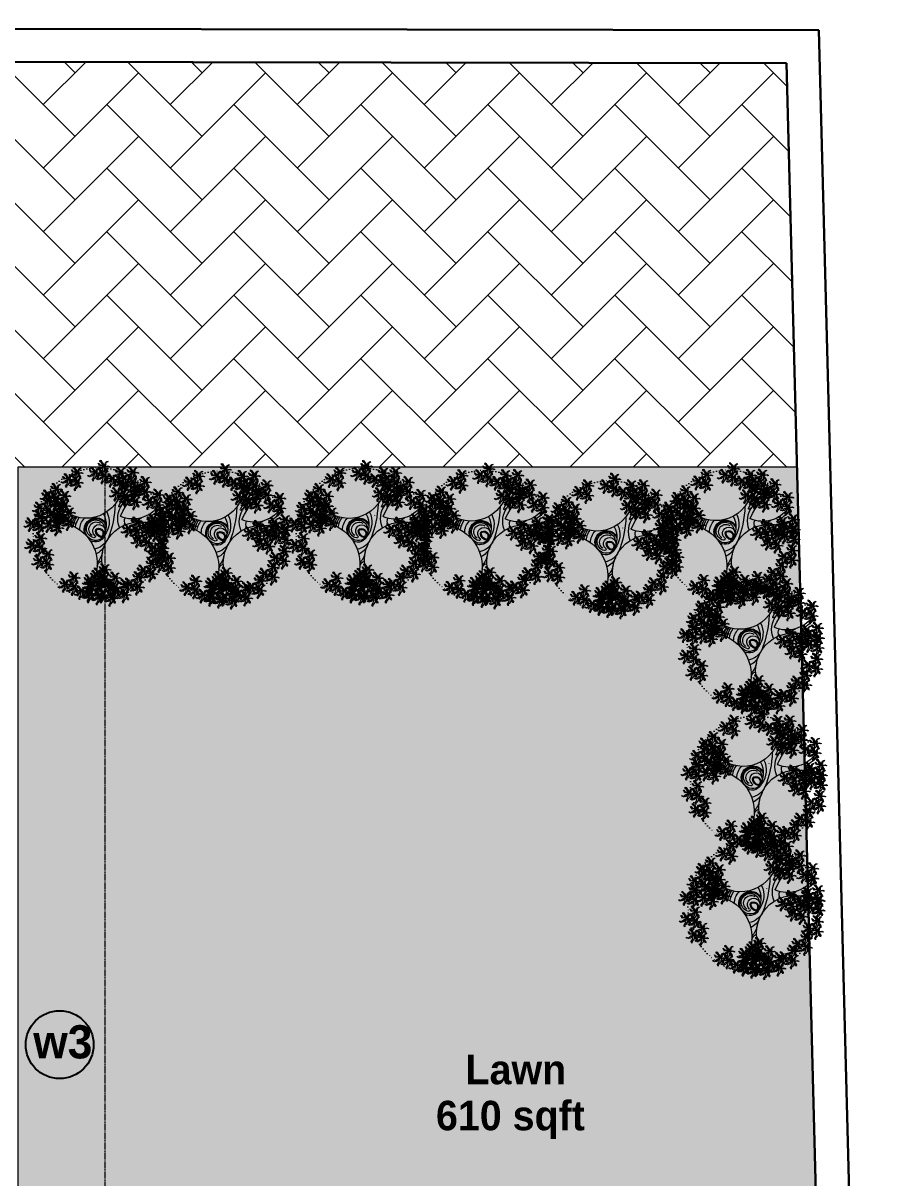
# Model space of a CAD drawing. Header units: feet. Extents: x 3576 to 8206, y -9151 to -6616.
# Drawn here: x 5859 to 6096.8, y -8325.3 to -8011.7 of the extents above; entities that cross this region are included whole.
import ezdxf

# ---------------------------------------------------------------- set-up
doc = ezdxf.new("R2010")
doc.units = ezdxf.units.FT
doc.linetypes.add('ACAD_ISO07W100', pattern=[3, 0, -3])
doc.linetypes.add('DASHED2', pattern=[0.375, 0.25, -0.125])
doc.layers.get('0').update_dxf_attribs({"linetype": 'CONTINUOUS', "lineweight": 40})
for name, color, linetype, lineweight in [('COLUMN', 254, 'CONTINUOUS', 30), ('Landscape', 114, 'CONTINUOUS', 5), ('pathway', 7, 'CONTINUOUS', 18), ('STAIR', 184, 'CONTINUOUS', 9), ('text', 47, 'CONTINUOUS', 25), ('Wall1', 7, 'CONTINUOUS', 40)]:
    doc.layers.add(name, color=color, linetype=linetype, lineweight=lineweight)
doc.styles.add('ROMANS', font='sanss___.ttf')

# ---------------------------------------------------------------- blocks, each defined once
blk = doc.blocks.new('TREE11')
at = {"color": 58, "linetype": 'ACAD_ISO07W100'}
blk.add_circle((-519.1, -106.2), 73.9, dxfattribs=at)
at = {"color": 56}
for centre, radius, start, end in [((-504.8, -48.2), 41, 163.6515, 348.6808), ((-511.2, -37), 50.3, 189.3538, 231.1951), ((-620.7, -120.5), 84.3, 24.1035, 53.2983), ((-537.7, -31.2), 81.5, 314.2902, 339.5721), ((-463.9, -69.5), 5.45, 82.8633, 135.4731), ((-557.4, -54.5), 35.5, 215.8345, 292.5006), ((-557.4, -158.1), 69.3, 103.7789, 120.4875), ((-516, -102.1), 23.4, 7.0113, 35.7684), ((-516, -102.1), 25.9, 9.0483, 33.4487), ((-490.5, 54.4), 145.5, 274.022, 286.8209), ((-524.6, -144), 7.36, 5.7474, 72.6741), ((-527, -159.9), 5.14, 350.6397, 88.6577), ((-415.6, -165.1), 106.4, 170.97, 188.0512), ((-519.9, -148.5), 0.75, 8.8483, 170.97), ((-469.9, -140.7), 49.9, 188.8483, 228.6477), ((-553.4, -146.9), 30.5, 288.7365, 327.4452), ((-530.7, -165.5), 8.83, 352.0274, 72.8911), ((-527, -163.8), 0.75, 356.3878, 150.4198), ((-463.3, -161.5), 63, 182.1324, 197.0268)]:
    blk.add_arc(centre, radius, start, end, dxfattribs=at)
at = {"color": 78}
for centre, radius, start, end in [((-620.7, -120.5), 86.8, 47.2446, 52.9944), ((-511.2, -37), 52.8, 190.6769, 200.95), ((-430.7, -20.7), 123.6, 189.1485, 206.1613), ((-561.3, -56.2), 0.75, 227.2446, 20.95), ((-566.3, -89.5), 25.9, 336.9416, 38.1547), ((-542.3, -75.7), 0.75, 231.1951, 33.3906), ((-484.6, -81.4), 8.6, 330.0655, 23.1295), ((-476.9, -84.3), 7.13, 45.9388, 82.3641), ((-472.4, -85.6), 9.68, 74.8472, 105.4798), ((-465.4, -72.1), 6.16, 78.4489, 118.2848), ((-519.4, -2.3), 102.9, 228.2749, 238.0732), ((-574.3, -90.2), 0.75, 294.9015, 50.3418), ((-571.7, -75.3), 18.6, 270.3058, 308.5219), ((-563.5, -87), 6.37, 271.1588, 332.3229), ((-559.6, -90.5), 3.14, 270.3372, 10.6308), ((-555.3, -92.2), 7.39, 326.2332, 26.6904), ((-544.2, -86.6), 0.75, 299.0722, 51.2503), ((-532.3, -85.3), 1.5, 192.0895, 198.9797), ((-504.6, -97.6), 15.7, 1.2766, 40.9426), ((-480.3, -90), 0.75, 134.2902, 274.022), ((-477.8, -90.6), 3.44, 288.8848, 5.4338), ((-873.1, -115.7), 401.2, 3.1934, 3.6722), ((-458.4, -90.7), 0.75, 104.749, 249.9134), ((-547, 1281.2), 1374, 273.6865, 274.1657), ((-463.1, -92.5), 8.45, 18.8209, 39.6049), ((-461.8, -95.9), 10.7, 35.5737, 56.4082), ((-519.1, -106.2), 5.71, 65.9354, 228.2326), ((-519.1, -106.2), 4.71, 65.9354, 231.3605), ((-516.2, -101.7), 8.32, 304.2496, 120.6471), ((-517.8, -103.2), 1.5, 356.4939, 65.9354), ((-503, -297.9), 211.2, 74.3886, 77.8849), ((-463.1, -92.5), 8.45, 338.406, 1.0961), ((-461.8, -95.9), 10.7, 353.2333, 14.8973)]:
    blk.add_arc(centre, radius, start, end, dxfattribs=at)
at = {"color": 58}
for centre, radius, start, end in [((-421.9, -69.4), 115.7, 181.7506, 201.9548), ((-505.4, -93.3), 25.3, 153.369, 217.6505), ((-501, -96.7), 26.4, 151.934, 213.4232), ((-516, -102.1), 12.4, 323.065, 156.8903), ((-516, -102.1), 13.4, 342.0557, 147.96), ((-515.4, -101.2), 10.2, 281.129, 174.0494), ((-516, -102.1), 18.4, 359.3559, 44.8285), ((-564.7, -135.7), 42.3, 293.9879, 131.9406), ((-519.3, -103.4), 7, 310.7073, 191.1031), ((-523.4, -102.9), 7.08, 280.709, 356.4939), ((-523.4, -102.9), 8.08, 280.709, 356.4939), ((-523.4, -102.9), 8.08, 282.7512, 356.4939), ((-469.9, -140.7), 47.4, 59.1032, 230.7684), ((-517.8, -103.2), 2.5, 356.4939, 65.9354), ((-510.5, -103.4), 20.8, 206.4755, 259.877), ((-515, -104.6), 11.3, 201.537, 298.5269), ((-515.4, -102.6), 11.6, 228.0671, 323.065), ((-521.9, -109.3), 1.5, 228.2326, 282.7512), ((-513.7, -109.7), 1.5, 136.0407, 281.129), ((-507.7, -111.7), 19.6, 201.2487, 245.3362), ((-500.7, -123.3), 22.8, 189.7999, 223.5077)]:
    blk.add_arc(centre, radius, start, end, dxfattribs=at)
blk = doc.blocks.new('CREEPERS1')
at = {"layer": 'Landscape', "color": 62}
for p, q in [((0.095, 0.477), (0.064, 0.417)), ((0.101, 0.42), (0.095, 0.477)), ((-0.443, 0.146), (-0.47, 0.118)), ((-0.47, 0.118), (-0.431, 0.12)), ((-0.398, 0.171), (-0.443, 0.146)), ((-0.431, 0.12), (-0.406, 0.136)), ((-0.406, 0.136), (-0.374, 0.134)), ((-0.365, 0.161), (-0.398, 0.171)), ((-0.34, 0.006), (-0.396, -0.105)), ((-0.374, 0.134), (-0.359, 0.123)), ((-0.3, 0.149), (-0.365, 0.161)), ((-0.359, 0.123), (-0.287, 0.063)), ((-0.222, -0.007), (-0.34, 0.006)), ((-0.228, 0.071), (-0.3, 0.149)), ((-0.287, 0.063), (-0.267, 0.058)), ((-0.248, 0.348), (-0.279, 0.288)), ((-0.279, 0.288), (-0.246, 0.24)), ((-0.267, 0.058), (-0.234, 0.038)), ((-0.243, 0.291), (-0.248, 0.348)), ((-0.246, 0.24), (-0.207, 0.153)), ((-0.209, 0.252), (-0.243, 0.291)), ((-0.234, 0.038), (-0.184, 0.043)), ((-0.184, 0.043), (-0.228, 0.071)), ((-0.222, -0.007), (-0.186, 0.023)), ((-0.189, 0.003), (-0.222, -0.007)), ((-0.147, 0.177), (-0.209, 0.252)), ((-0.207, 0.153), (-0.184, 0.043)), ((-0.186, 0.023), (-0.201, -0.038)), ((-0.194, -0.008), (-0.16, 0.02)), ((-0.184, 0.043), (-0.189, 0.003)), ((-0.16, 0.02), (-0.094, 0.023)), ((-0.16, 0.02), (-0.145, -0.045)), ((-0.123, -0.003), (-0.16, 0.02)), ((-0.148, 0.06), (-0.088, 0.103)), ((-0.127, 0.057), (-0.148, 0.06)), ((-0.143, 0.11), (-0.147, 0.177)), ((-0.119, 0.111), (-0.143, 0.11)), ((-0.143, 0.11), (-0.143, 0.11)), ((-0.088, 0.056), (-0.127, 0.057)), ((-0.1, 0.275), (-0.126, 0.247)), ((-0.126, 0.247), (-0.088, 0.25)), ((-0.1, 0.138), (-0.119, 0.111)), ((-0.055, 0.3), (-0.1, 0.275)), ((-0.064, 0.203), (-0.1, 0.138)), ((-0.094, 0.023), (0, 0)), ((-0.088, 0.25), (-0.063, 0.266)), ((-0.088, 0.103), (-0.037, 0.18)), ((-0.052, 0.03), (-0.088, 0.056)), ((-0.052, 0.23), (-0.064, 0.203)), ((-0.063, 0.266), (-0.031, 0.263)), ((-0.022, 0.29), (-0.055, 0.3)), ((0.003, 0.136), (-0.053, 0.024)), ((-0.053, 0.024), (-0.032, 0.03)), ((-0.037, 0.18), (-0.052, 0.23)), ((0.021, 0.035), (-0.052, 0.03)), ((-0.032, 0.03), (-0.007, 0.066)), ((-0.031, 0.263), (-0.015, 0.252)), ((0.043, 0.278), (-0.022, 0.29)), ((-0.015, 0.252), (0.056, 0.192)), ((-0.007, 0.066), (0.022, 0.106)), ((0, 0), (0.056, 0.027)), ((0.121, 0.123), (0.003, 0.136)), ((0.084, 0.008), (0.018, -0.042)), ((0.057, 0.047), (0.021, 0.035)), ((0.022, 0.106), (0.074, 0.089)), ((0.115, 0.2), (0.043, 0.278)), ((0.056, 0.192), (0.076, 0.188)), ((0.056, 0.027), (0.057, 0.047)), ((0.064, 0.417), (0.098, 0.37)), ((0.074, 0.089), (0.121, 0.123)), ((0.076, 0.188), (0.109, 0.168)), ((0.142, 0.091), (0.084, 0.008)), ((0.096, -0.021), (0.136, 0.012)), ((0.098, 0.37), (0.136, 0.282)), ((0.134, 0.381), (0.101, 0.42)), ((0.109, 0.168), (0.159, 0.172)), ((0.159, 0.172), (0.115, 0.2)), ((0.121, 0.123), (0.157, 0.152)), ((0.154, 0.132), (0.121, 0.123)), ((0.196, 0.307), (0.134, 0.381)), ((0.136, 0.282), (0.159, 0.172)), ((0.136, 0.012), (0.156, 0.064)), ((0.157, 0.152), (0.142, 0.091)), ((0.149, 0.122), (0.183, 0.149)), ((0.156, 0.064), (0.149, 0.122)), ((0.159, 0.172), (0.154, 0.132)), ((0.183, 0.149), (0.249, 0.152)), ((0.22, 0.126), (0.183, 0.149)), ((0.183, 0.149), (0.198, 0.085)), ((0.195, 0.189), (0.255, 0.232)), ((0.216, 0.186), (0.195, 0.189)), ((0.2, 0.239), (0.196, 0.307)), ((0.198, 0.085), (0.246, -0.013)), ((0.224, 0.24), (0.2, 0.239)), ((0.2, 0.239), (0.2, 0.239)), ((0.255, 0.185), (0.216, 0.186)), ((0.247, 0.084), (0.22, 0.126)), ((0.243, 0.267), (0.224, 0.24)), ((0.239, 0.049), (0.247, 0.084)), ((0.267, 0.003), (0.239, 0.049)), ((0.279, 0.332), (0.243, 0.267)), ((0.249, 0.152), (0.343, 0.129)), ((0.255, 0.232), (0.306, 0.309)), ((0.291, 0.16), (0.255, 0.185)), ((0.337, -0.04), (0.267, 0.003)), ((0.292, 0.36), (0.279, 0.332)), ((0.365, 0.164), (0.291, 0.16)), ((0.306, 0.309), (0.292, 0.36)), ((0.343, 0.129), (0.399, 0.157)), ((-0.375, -0.1), (-0.35, -0.064)), ((-0.35, -0.064), (-0.322, -0.024)), ((-0.322, -0.024), (-0.27, -0.04)), ((-0.27, -0.04), (-0.222, -0.007)), ((-0.201, -0.038), (-0.26, -0.121)), ((-0.207, -0.118), (-0.187, -0.065)), ((-0.187, -0.065), (-0.194, -0.008)), ((-0.145, -0.045), (-0.097, -0.142)), ((-0.096, -0.046), (-0.123, -0.003)), ((-0.104, -0.081), (-0.096, -0.046)), ((-0.076, -0.127), (-0.104, -0.081)), ((0.018, -0.042), (0.022, -0.098)), ((0.022, -0.098), (0.055, -0.079)), ((0.055, -0.079), (0.096, -0.021)), ((0.246, -0.013), (0.29, -0.041)), ((0.29, -0.041), (0.337, -0.04))]:
    blk.add_line(p, q, dxfattribs=at)
at = {"layer": 'Landscape', "color": 116}
for p, q in [((0.096, 0.081), (0.065, 0.021)), ((0.065, 0.021), (0.099, -0.026)), ((0.102, 0.024), (0.096, 0.081)), ((0.135, -0.015), (0.102, 0.024)), ((0.4, 0.176), (0.365, 0.164)), ((0.399, 0.157), (0.4, 0.176)), ((-0.396, -0.105), (-0.375, -0.1)), ((-0.26, -0.121), (-0.325, -0.171)), ((-0.325, -0.171), (-0.322, -0.228)), ((-0.322, -0.228), (-0.288, -0.208)), ((-0.288, -0.208), (-0.247, -0.15)), ((-0.247, -0.15), (-0.207, -0.118)), ((-0.098, -0.121), (-0.125, -0.149)), ((-0.125, -0.149), (-0.086, -0.146)), ((-0.054, -0.096), (-0.098, -0.121)), ((-0.097, -0.142), (-0.053, -0.17)), ((-0.086, -0.146), (-0.062, -0.13)), ((-0.006, -0.17), (-0.076, -0.127)), ((-0.062, -0.13), (-0.03, -0.133)), ((-0.021, -0.106), (-0.054, -0.096)), ((-0.053, -0.17), (-0.006, -0.17)), ((0.004, -0.26), (-0.051, -0.372)), ((-0.051, -0.372), (-0.031, -0.366)), ((-0.031, -0.366), (-0.005, -0.331)), ((-0.03, -0.133), (-0.014, -0.144)), ((0.044, -0.118), (-0.021, -0.106)), ((-0.014, -0.144), (0.057, -0.204)), ((-0.005, -0.331), (0.023, -0.291)), ((0.122, -0.274), (0.004, -0.26)), ((0.085, -0.388), (0.019, -0.438)), ((0.019, -0.438), (0.023, -0.495)), ((0.023, -0.291), (0.075, -0.307)), ((0.117, -0.196), (0.044, -0.118)), ((0.057, -0.204), (0.078, -0.209)), ((0.057, -0.475), (0.098, -0.417)), ((0.075, -0.307), (0.122, -0.274)), ((0.078, -0.209), (0.11, -0.228)), ((0.143, -0.305), (0.085, -0.388)), ((0.098, -0.417), (0.137, -0.385)), ((0.099, -0.026), (0.138, -0.114)), ((0.11, -0.228), (0.161, -0.224)), ((0.161, -0.224), (0.117, -0.196)), ((0.122, -0.274), (0.158, -0.244)), ((0.156, -0.264), (0.122, -0.274)), ((0.198, -0.089), (0.135, -0.015)), ((0.137, -0.385), (0.158, -0.332)), ((0.138, -0.114), (0.161, -0.224)), ((0.158, -0.244), (0.143, -0.305)), ((0.151, -0.275), (0.184, -0.247)), ((0.158, -0.332), (0.151, -0.275)), ((0.161, -0.224), (0.156, -0.264)), ((0.184, -0.247), (0.25, -0.244)), ((0.184, -0.247), (0.199, -0.311)), ((0.222, -0.27), (0.184, -0.247)), ((0.197, -0.207), (0.256, -0.164)), ((0.217, -0.21), (0.197, -0.207)), ((0.202, -0.157), (0.198, -0.089)), ((0.199, -0.311), (0.247, -0.409)), ((0.225, -0.156), (0.202, -0.157)), ((0.202, -0.157), (0.202, -0.157)), ((0.257, -0.211), (0.217, -0.21)), ((0.249, -0.313), (0.222, -0.27)), ((0.244, -0.129), (0.225, -0.156)), ((0.241, -0.347), (0.249, -0.313)), ((0.268, -0.394), (0.241, -0.347)), ((0.28, -0.064), (0.244, -0.129)), ((0.247, -0.409), (0.291, -0.437)), ((0.25, -0.244), (0.345, -0.267)), ((0.256, -0.164), (0.308, -0.087)), ((0.292, -0.237), (0.257, -0.211)), ((0.339, -0.437), (0.268, -0.394)), ((0.293, -0.036), (0.28, -0.064)), ((0.291, -0.437), (0.339, -0.437)), ((0.366, -0.232), (0.292, -0.237)), ((0.308, -0.087), (0.293, -0.036)), ((0.345, -0.267), (0.401, -0.24)), ((0.401, -0.22), (0.366, -0.232)), ((0.401, -0.24), (0.401, -0.22)), ((0.023, -0.495), (0.057, -0.475))]:
    blk.add_line(p, q, dxfattribs=at)
blk = doc.blocks.new('TREE12')
at = {"color": 0, "xscale": 0.0046874999999886, "yscale": 0.0046874999999886, "zscale": 0.0046874999999886}
blk.add_blockref('TREE11', (2.3976, 0.5091), dxfattribs=at)
at = {"layer": 'pathway', "xscale": -0.1336650230759062, "yscale": -0.13101211490957, "zscale": 0.1336650230759091}
for p in [(-0.0391, 0.3329), (-0.2583, 0.2491), (-0.1919, 0.2992), (-0.1288, 0.2981), (0.1025, 0.2981), (-0.3256, 0.1812), (-0.2065, 0.1956), (-0.1536, 0.2251), (0.2117, 0.2117), (0.1678, 0.1754), (0.2532, 0.1477), (-0.3546, 0.0649), (0.1433, 0.0878), (0.1892, 0.1164), (0.2049, 0.0588), (0.2983, 0.0644), (-0.3584, 0.012), (-0.2983, 0.0501), (-0.2141, 0.0343), (-0.2681, -0.0208), (0.2945, -0.0477), (-0.3499, -0.0991), (-0.2919, -0.1839), (0.2565, -0.1337), (-0.0448, -0.2126), (-0.0105, -0.2355), (-0.2217, -0.2542), (-0.1517, -0.2939), (-0.0984, -0.2565), (-0.0132, -0.3048), (0.033, -0.2941), (0.118, -0.2556), (-0.0805, -0.3115)]:
    blk.add_blockref('CREEPERS1', p, dxfattribs=at)

msp = doc.modelspace()

# ---------------------------------------------------------------- hatches: boundary and pattern name
at = {"layer": 'Landscape', "lineweight": 15}
h = msp.add_hatch(dxfattribs=at)
h.set_pattern_fill('AR-HBONE', color=43, scale=0.12, style=0)
h.set_pattern_definition([(45, (-2170.376, -1033.585), (2e-15, 17.242092), [36.576, -12.192]), (135, (-2161.755, -1024.964), (2e-15, 17.242092), [36.576, -12.192])])
h.paths.add_polyline_path([(5854.306, -8132.2092), (5689.8277, -8132.2092), (5693.1864, -8132.2092), (5630.5125, -8132.2092), (5630.5125, -8087.2092), (5565.556, -8087.2092), (5565.556, -8132.2092), (5358.0386, -8132.2092), (5358.0386, -8021.431), (6066.2359, -8022.5958), (6069.077, -8132.2092), (5857.6647, -8132.2092)])
at = {"layer": 'Landscape', "lineweight": 25}
h = msp.add_hatch(dxfattribs=at)
h.set_pattern_fill('GRASS', color=62, scale=0.2, style=0)
h.set_pattern_definition([(90, (-2170.3763, -1033.5855), (-3.5921, 3.5921), [0.9525, -6.2317]), (45, (-2170.3763, -1033.5855), (-3.5921024, 3.5921024), [0.9525, -4.1275]), (135, (-2170.3763, -1033.5855), (-3.5921024, -3.5921024), [0.9525, -4.1275])])
h.paths.add_polyline_path([(5857.6647, -8132.2092), (6069.077, -8132.2092), (6087.5361, -8840.8614), (6002.4524, -8840.8614), (6002.4524, -8554.4086), (6002.4524, -8353.9513), (5857.6647, -8353.9513)])

# ---------------------------------------------------------------- linework, layer by layer
at = {"layer": 'COLUMN', "color": 7, "lineweight": 25}
msp.add_circle((5868.8775, -8289.0831), 9.2155, dxfattribs=at)
at = {"layer": 'STAIR', "color": 7, "linetype": 'DASHED2', "lineweight": 0}
msp.add_line((5881.1429, -8132.3367), (5881.1429, -8353.9513), dxfattribs=at)
at = {"layer": 'STAIR', "color": 7}
msp.add_lwpolyline([(5857.6647, -8132.2092), (6069.077, -8132.2092), (6087.5361, -8840.8614), (6002.4524, -8840.8614), (6002.4524, -8554.4086), (6002.4524, -8353.9513), (5857.6647, -8353.9513), (5857.6647, -8132.2092)], dxfattribs=at)
at = {"layer": 'Wall1', "color": 7, "lineweight": 30}
for p, q in [((6075.0051, -8013.6102), (4925.873, -8011.7202)), ((6075.0051, -8013.6102), (4925.873, -8011.7202)), ((6075.0051, -8013.6102), (6096.7735, -8849.8614)), ((6075.0051, -8013.6102), (6096.7735, -8849.8614)), ((6066.2359, -8022.5958), (4935.2386, -8020.7356)), ((6066.2359, -8022.5958), (4935.2386, -8020.7356)), ((6066.2359, -8022.5958), (6087.5361, -8840.8614)), ((6066.2359, -8022.5958), (6087.5361, -8840.8614))]:
    msp.add_line(p, q, dxfattribs=at)

# ---------------------------------------------------------------- block references
at = {"layer": 'Landscape', "xscale": -51.43109310235013, "yscale": 51.43109310233011, "zscale": 51.43109310233094}
for p in [(5877.6875, -8150.835), (5910.6883, -8151.737), (5949.0467, -8150.8864), (5982.2152, -8151.5838), (6048.6851, -8151.4827), (6016.3759, -8154.3251), (6055.246, -8180.977), (6056.1209, -8218.2166), (6055.4658, -8252.2613)]:
    msp.add_blockref('TREE12', p, dxfattribs=at)

# ---------------------------------------------------------------- texts
at = {"layer": 'text', "color": 5, "char_height": 8, "width": 2.842170943040401e-14, "attachment_point": 1, "style": 'ROMANS'}
for s, insert in [('{\\fStylus BT|b1|i0|c0|p34;\\C7;Lawn}', (5979.0935, -8291.8263)), ('{\\fStylus BT|b1|i0|c0|p34;\\C7;610 sqft}', (5971.0692, -8304.3181))]:
    msp.add_mtext(s, dxfattribs=dict(at, insert=insert))
at = {"layer": 'Wall1', "color": 5, "insert": (5861.7155, -8283.7966), "char_height": 9, "width": 240.321526, "attachment_point": 1, "style": 'ROMANS'}
msp.add_mtext('{\\fStylus BT|b1|i0|c0|p34;\\C7;w3}', dxfattribs=at)

doc.saveas('drawing.dxf')
